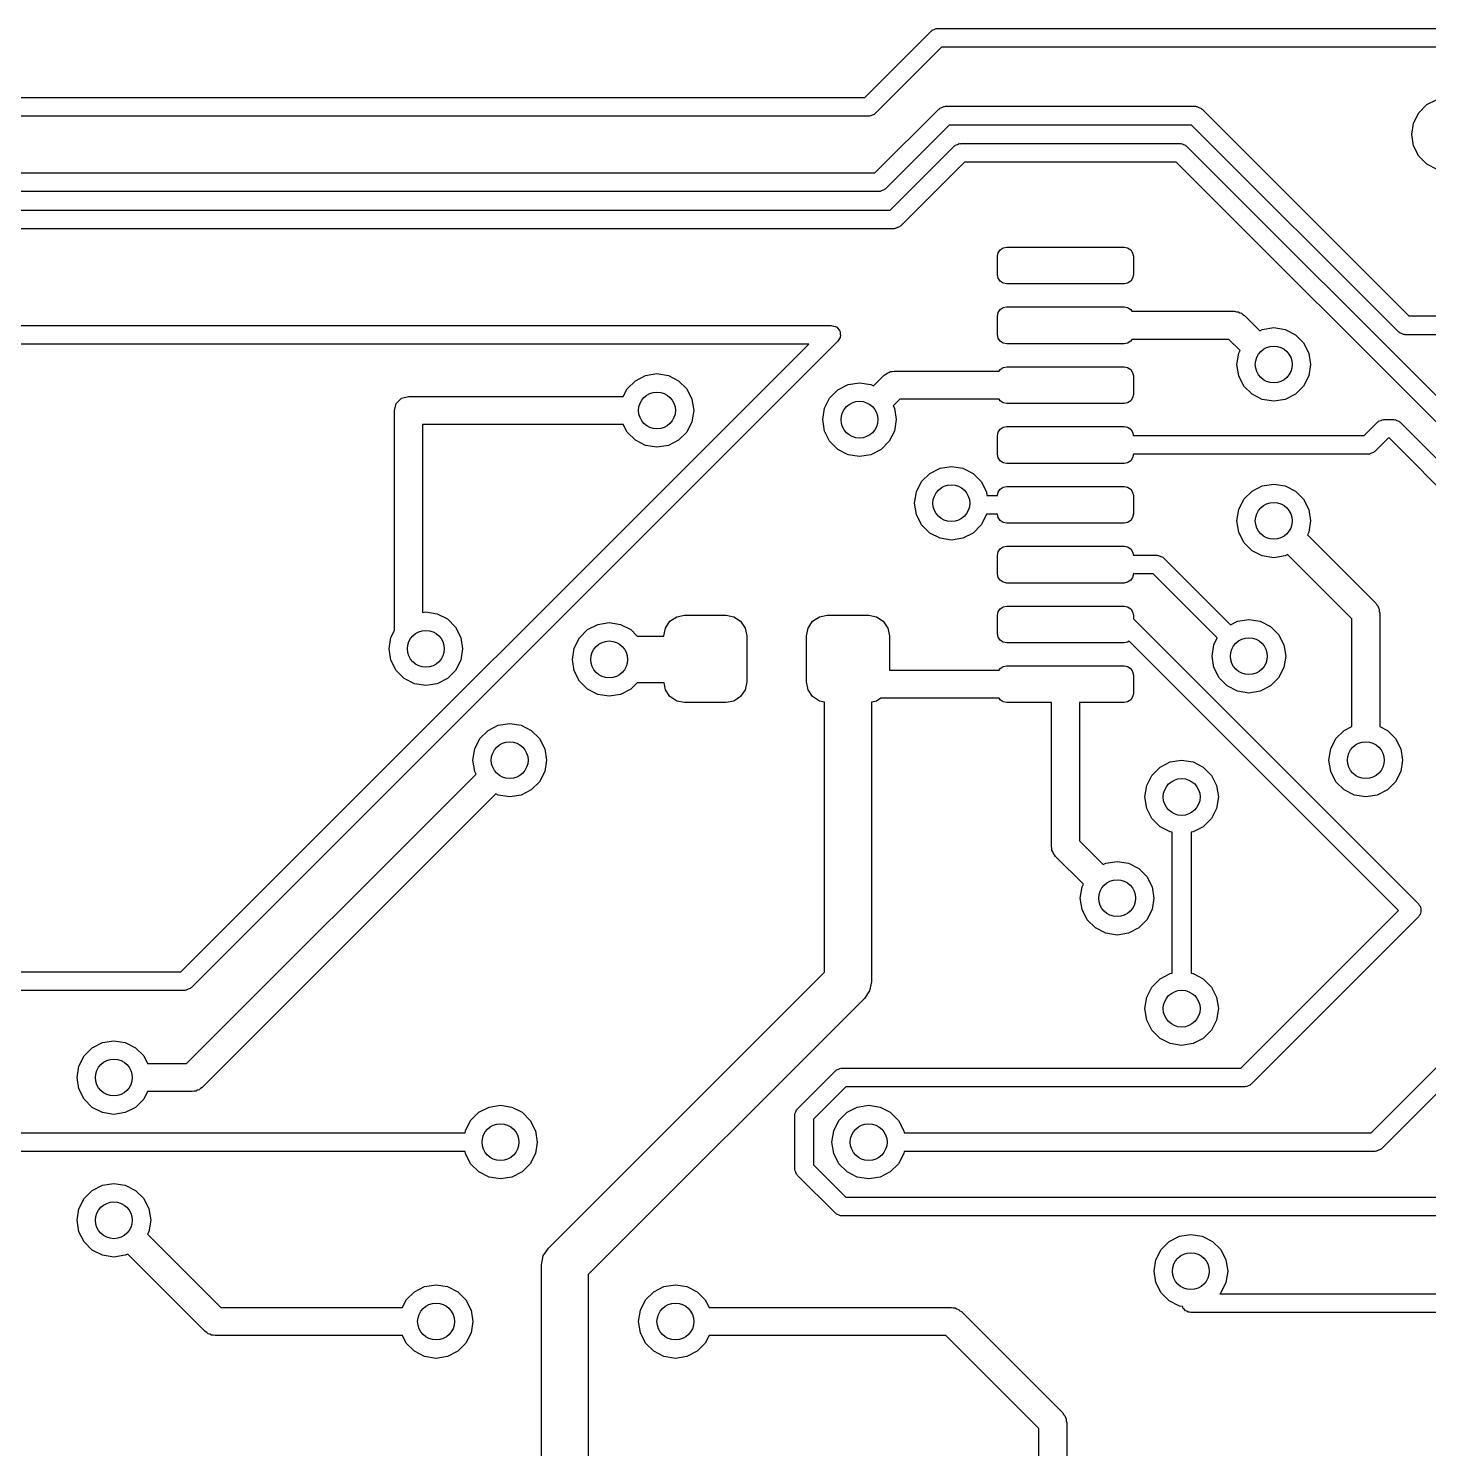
# Model space of a CAD drawing. Extents: x 98.9 to 195.6, y -145.3 to -49.1.
# Drawn here: x 122.87 to 138.08, y -96.08 to -80.65 of the extents above; entities that cross this region are included whole.
import ezdxf

# ---------------------------------------------------------------- set-up
doc = ezdxf.new("R2010")
doc.units = 0
doc.layers.add('BLACK', color=7, linetype='CONTINUOUS')

msp = doc.modelspace()

# ---------------------------------------------------------------- linework, layer by layer
at = {"layer": 'BLACK', "linetype": 'CONTINUOUS'}
for p, q in [((131.958, -81.3984), (132.678, -80.6782)), ((132.678, -80.6782), (132.685, -80.6744)), ((132.685, -80.6744), (132.69, -80.6678)), ((132.69, -80.6678), (132.713, -80.6605)), ((132.713, -80.6605), (132.734, -80.6497)), ((132.734, -80.6497), (132.742, -80.6509)), ((132.742, -80.6509), (132.75, -80.6484)), ((132.75, -80.6484), (140.5, -80.6484)), ((132.792, -80.8516), (132.072, -81.5718)), ((140.458, -80.8516), (132.792, -80.8516)), ((113.042, -81.3984), (131.958, -81.3984)), ((137.976, -81.5649), (138.065, -81.4764)), ((138.065, -81.4764), (138.176, -81.4196)), ((132, -81.6016), (113, -81.6016)), ((132.008, -81.5991), (132, -81.6016)), ((132.016, -81.6003), (132.008, -81.5991)), ((132.037, -81.5895), (132.016, -81.6003)), ((132.06, -81.5822), (132.037, -81.5895)), ((132.065, -81.5756), (132.06, -81.5822)), ((132.072, -81.5718), (132.065, -81.5756)), ((132.068, -82.2186), (132.761, -81.525)), ((132.761, -81.525), (132.768, -81.5212)), ((132.768, -81.5212), (132.773, -81.5146)), ((132.773, -81.5146), (132.796, -81.5073)), ((132.796, -81.5073), (132.817, -81.4965)), ((132.817, -81.4965), (132.825, -81.4977)), ((132.825, -81.4977), (132.833, -81.4952)), ((132.833, -81.4952), (135.549, -81.4952)), ((135.549, -81.4952), (135.557, -81.4977)), ((135.557, -81.4977), (135.565, -81.4965)), ((135.565, -81.4965), (135.586, -81.5073)), ((135.586, -81.5073), (135.609, -81.5146)), ((135.609, -81.5146), (135.614, -81.5212)), ((135.614, -81.5212), (135.621, -81.525)), ((135.621, -81.525), (137.869, -83.7734)), ((137.92, -81.6764), (137.976, -81.5649)), ((132.875, -81.6984), (132.181, -82.392)), ((135.507, -81.6984), (132.875, -81.6984)), ((137.755, -83.9468), (135.507, -81.6984)), ((137.9, -81.8), (137.92, -81.6764)), ((132.235, -82.6218), (132.928, -81.9282)), ((132.928, -81.9282), (132.935, -81.9244)), ((132.935, -81.9244), (132.94, -81.9178)), ((132.94, -81.9178), (132.963, -81.9105)), ((132.963, -81.9105), (132.984, -81.8997)), ((132.984, -81.8997), (132.992, -81.9009)), ((132.992, -81.9009), (133, -81.8984)), ((133, -81.8984), (135.382, -81.8984)), ((135.382, -81.8984), (135.39, -81.9009)), ((135.39, -81.9009), (135.398, -81.8997)), ((135.398, -81.8997), (135.419, -81.9105)), ((135.419, -81.9105), (135.442, -81.9178)), ((135.442, -81.9178), (135.447, -81.9244)), ((135.447, -81.9244), (135.454, -81.9282)), ((135.454, -81.9282), (139.17, -85.644)), ((137.92, -81.9236), (137.9, -81.8)), ((137.976, -82.0351), (137.92, -81.9236)), ((138.065, -82.1236), (137.976, -82.0351)), ((104.85, -82.2186), (132.068, -82.2186)), ((133.042, -82.1016), (132.348, -82.7952)), ((135.34, -82.1016), (133.042, -82.1016)), ((139.125, -85.8866), (135.34, -82.1016)), ((138.176, -82.1804), (138.065, -82.1236)), ((132.169, -82.4024), (132.147, -82.4097)), ((132.174, -82.3958), (132.169, -82.4024)), ((132.181, -82.392), (132.174, -82.3958)), ((132.11, -82.4218), (104.892, -82.4218)), ((132.117, -82.4193), (132.11, -82.4218)), ((132.125, -82.4205), (132.117, -82.4193)), ((132.147, -82.4097), (132.125, -82.4205)), ((105.939, -82.6218), (132.235, -82.6218)), ((132.277, -82.825), (106.185, -82.825)), ((132.284, -82.8225), (132.277, -82.825)), ((132.292, -82.8237), (132.284, -82.8225)), ((132.314, -82.8129), (132.292, -82.8237)), ((132.336, -82.8056), (132.314, -82.8129)), ((132.341, -82.799), (132.336, -82.8056)), ((132.348, -82.7952), (132.341, -82.799)), ((133.462, -83.0326), (133.5, -83.025)), ((133.5, -83.025), (134.775, -83.025)), ((134.775, -83.025), (134.813, -83.0326)), ((133.4, -83.125), (133.408, -83.0867)), ((133.4, -83.325), (133.4, -83.125)), ((133.408, -83.0867), (133.429, -83.0543)), ((133.429, -83.0543), (133.462, -83.0326)), ((134.813, -83.0326), (134.846, -83.0543)), ((134.846, -83.0543), (134.867, -83.0867)), ((134.867, -83.0867), (134.875, -83.125)), ((134.875, -83.125), (134.875, -83.325)), ((133.408, -83.3633), (133.4, -83.325)), ((134.875, -83.325), (134.867, -83.3633)), ((133.429, -83.3957), (133.408, -83.3633)), ((133.462, -83.4174), (133.429, -83.3957)), ((133.5, -83.425), (133.462, -83.4174)), ((134.775, -83.425), (133.5, -83.425)), ((134.813, -83.4174), (134.775, -83.425)), ((134.846, -83.3957), (134.813, -83.4174)), ((134.867, -83.3633), (134.846, -83.3957)), ((133.4, -83.775), (133.408, -83.7367)), ((133.4, -83.975), (133.4, -83.775)), ((133.408, -83.7367), (133.429, -83.7043)), ((133.429, -83.7043), (133.462, -83.6826)), ((133.462, -83.6826), (133.5, -83.675)), ((133.5, -83.675), (134.775, -83.675)), ((134.775, -83.675), (134.813, -83.6826)), ((134.813, -83.6826), (134.846, -83.7043)), ((134.846, -83.7043), (134.858, -83.7226)), ((134.858, -83.7226), (135.975, -83.7226)), ((135.975, -83.7226), (135.994, -83.7278)), ((135.994, -83.7278), (136.014, -83.7278)), ((136.014, -83.7278), (136.032, -83.7378)), ((136.032, -83.7378), (136.051, -83.743)), ((136.051, -83.743), (136.065, -83.7572)), ((136.065, -83.7572), (136.083, -83.7672)), ((136.083, -83.7672), (136.249, -83.9335)), ((137.869, -83.7734), (139.125, -83.7734)), ((104.864, -83.875), (131.594, -83.875)), ((131.594, -83.875), (131.616, -83.8824)), ((131.616, -83.8824), (131.64, -83.8861)), ((131.64, -83.8861), (131.646, -83.8919)), ((131.646, -83.8919), (131.653, -83.8944)), ((131.653, -83.8944), (131.667, -83.9136)), ((131.667, -83.9136), (131.684, -83.9305)), ((131.684, -83.9305), (131.685, -83.9386)), ((131.685, -83.9386), (131.69, -83.9452)), ((131.69, -83.9452), (131.69, -83.969)), ((136.249, -83.9335), (136.276, -83.9196)), ((136.276, -83.9196), (136.4, -83.9)), ((136.4, -83.9), (136.524, -83.9196)), ((136.524, -83.9196), (136.635, -83.9764)), ((137.763, -83.9506), (137.755, -83.9468)), ((137.768, -83.9572), (137.763, -83.9506)), ((131.348, -84.0782), (104.822, -84.0782)), ((124.528, -90.8984), (131.348, -84.0782)), ((131.665, -84.0484), (124.642, -91.0718)), ((131.676, -84.0272), (131.665, -84.0484)), ((131.69, -84.008), (131.676, -84.0272)), ((131.69, -83.969), (131.694, -83.9925)), ((131.694, -83.9925), (131.69, -83.9998)), ((131.69, -83.9998), (131.69, -84.008)), ((133.408, -84.0133), (133.4, -83.975)), ((133.429, -84.0457), (133.408, -84.0133)), ((133.462, -84.0674), (133.429, -84.0457)), ((133.5, -84.075), (133.462, -84.0674)), ((134.775, -84.075), (133.5, -84.075)), ((134.813, -84.0674), (134.775, -84.075)), ((134.846, -84.0457), (134.813, -84.0674)), ((134.858, -84.0274), (134.846, -84.0457)), ((135.912, -84.0274), (134.858, -84.0274)), ((136.034, -84.149), (135.912, -84.0274)), ((136.635, -83.9764), (136.724, -84.0649)), ((136.724, -84.0649), (136.78, -84.1764)), ((137.79, -83.9645), (137.768, -83.9572)), ((137.811, -83.9753), (137.79, -83.9645)), ((137.819, -83.9741), (137.811, -83.9753)), ((137.827, -83.9766), (137.819, -83.9741)), ((139.125, -83.9766), (137.827, -83.9766)), ((136, -84.3), (136.02, -84.1764)), ((136.02, -84.1764), (136.034, -84.149)), ((136.78, -84.1764), (136.8, -84.3)), ((129.576, -84.4196), (129.7, -84.4)), ((129.7, -84.4), (129.824, -84.4196)), ((132.167, -84.4172), (132.185, -84.4072)), ((132.185, -84.4072), (132.199, -84.393)), ((132.199, -84.393), (132.218, -84.3878)), ((132.218, -84.3878), (132.236, -84.3778)), ((132.236, -84.3778), (132.256, -84.3778)), ((132.256, -84.3778), (132.275, -84.3726)), ((132.275, -84.3726), (133.417, -84.3726)), ((133.417, -84.3726), (133.429, -84.3543)), ((133.429, -84.3543), (133.462, -84.3326)), ((133.462, -84.3326), (133.5, -84.325)), ((133.5, -84.325), (134.775, -84.325)), ((134.775, -84.325), (134.813, -84.3326)), ((134.813, -84.3326), (134.846, -84.3543)), ((134.846, -84.3543), (134.867, -84.3867)), ((134.867, -84.3867), (134.875, -84.425)), ((136.02, -84.4236), (136, -84.3)), ((136.8, -84.3), (136.78, -84.4236)), ((129.334, -84.6476), (129.376, -84.5649)), ((129.376, -84.5649), (129.465, -84.4764)), ((129.465, -84.4764), (129.576, -84.4196)), ((129.824, -84.4196), (129.935, -84.4764)), ((129.935, -84.4764), (130.024, -84.5649)), ((130.024, -84.5649), (130.08, -84.6764)), ((131.665, -84.5764), (131.776, -84.5196)), ((131.776, -84.5196), (131.9, -84.5)), ((131.9, -84.5), (132.024, -84.5196)), ((132.024, -84.5196), (132.051, -84.5335)), ((132.051, -84.5335), (132.167, -84.4172)), ((134.875, -84.425), (134.875, -84.625)), ((136.076, -84.5351), (136.02, -84.4236)), ((136.165, -84.6236), (136.076, -84.5351)), ((136.724, -84.5351), (136.635, -84.6236)), ((136.78, -84.4236), (136.724, -84.5351)), ((126.868, -84.7238), (126.924, -84.668)), ((126.924, -84.668), (127, -84.6476)), ((127, -84.6476), (129.334, -84.6476)), ((130.08, -84.6764), (130.1, -84.8)), ((131.52, -84.7764), (131.576, -84.6649)), ((131.576, -84.6649), (131.665, -84.5764)), ((132.338, -84.6774), (132.266, -84.749)), ((133.417, -84.6774), (132.338, -84.6774)), ((133.429, -84.6957), (133.417, -84.6774)), ((133.462, -84.7174), (133.429, -84.6957)), ((133.5, -84.725), (133.462, -84.7174)), ((134.813, -84.7174), (134.775, -84.725)), ((134.846, -84.6957), (134.813, -84.7174)), ((134.867, -84.6633), (134.846, -84.6957)), ((134.875, -84.625), (134.867, -84.6633)), ((136.276, -84.6804), (136.165, -84.6236)), ((136.4, -84.7), (136.276, -84.6804)), ((136.524, -84.6804), (136.4, -84.7)), ((136.635, -84.6236), (136.524, -84.6804)), ((126.848, -84.8), (126.868, -84.7238)), ((126.848, -87.1898), (126.848, -84.8)), ((130.1, -84.8), (130.08, -84.9236)), ((131.5, -84.9), (131.52, -84.7764)), ((132.266, -84.749), (132.28, -84.7764)), ((132.28, -84.7764), (132.3, -84.9)), ((134.775, -84.725), (133.5, -84.725)), ((129.334, -84.9524), (127.152, -84.9524)), ((127.152, -84.9524), (127.152, -86.9952)), ((129.376, -85.0351), (129.334, -84.9524)), ((130.08, -84.9236), (130.024, -85.0351)), ((131.52, -85.0236), (131.5, -84.9)), ((131.576, -85.1351), (131.52, -85.0236)), ((132.28, -85.0236), (132.224, -85.1351)), ((132.3, -84.9), (132.28, -85.0236)), ((133.408, -85.0367), (133.429, -85.0043)), ((133.429, -85.0043), (133.462, -84.9826)), ((133.462, -84.9826), (133.5, -84.975)), ((133.5, -84.975), (134.775, -84.975)), ((134.775, -84.975), (134.813, -84.9826)), ((134.813, -84.9826), (134.846, -85.0043)), ((134.846, -85.0043), (134.867, -85.0367)), ((137.383, -85.0734), (137.528, -84.9282)), ((137.528, -84.9282), (137.535, -84.9244)), ((137.535, -84.9244), (137.54, -84.9178)), ((137.54, -84.9178), (137.563, -84.9105)), ((137.563, -84.9105), (137.584, -84.8997)), ((137.584, -84.8997), (137.592, -84.9009)), ((137.592, -84.9009), (137.6, -84.8984)), ((137.6, -84.8984), (137.7, -84.8984)), ((137.7, -84.8984), (137.708, -84.9009)), ((137.708, -84.9009), (137.716, -84.8997)), ((137.716, -84.8997), (137.737, -84.9105)), ((137.737, -84.9105), (137.76, -84.9178)), ((137.76, -84.9178), (137.765, -84.9244)), ((137.765, -84.9244), (137.772, -84.9282)), ((137.772, -84.9282), (138.572, -85.7282)), ((129.465, -85.1236), (129.376, -85.0351)), ((129.576, -85.1804), (129.465, -85.1236)), ((129.7, -85.2), (129.576, -85.1804)), ((129.824, -85.1804), (129.7, -85.2)), ((129.935, -85.1236), (129.824, -85.1804)), ((130.024, -85.0351), (129.935, -85.1236)), ((131.665, -85.2236), (131.576, -85.1351)), ((132.224, -85.1351), (132.135, -85.2236)), ((133.4, -85.075), (133.408, -85.0367)), ((133.4, -85.275), (133.4, -85.075)), ((134.867, -85.0367), (134.875, -85.0734)), ((134.875, -85.0734), (137.383, -85.0734)), ((137.642, -85.1016), (137.497, -85.2468)), ((137.658, -85.1016), (137.642, -85.1016)), ((138.398, -85.8421), (137.658, -85.1016)), ((131.776, -85.2804), (131.665, -85.2236)), ((131.9, -85.3), (131.776, -85.2804)), ((132.024, -85.2804), (131.9, -85.3)), ((132.135, -85.2236), (132.024, -85.2804)), ((133.408, -85.3133), (133.4, -85.275)), ((133.429, -85.3457), (133.408, -85.3133)), ((134.867, -85.3133), (134.846, -85.3457)), ((134.875, -85.2766), (134.867, -85.3133)), ((137.425, -85.2766), (134.875, -85.2766)), ((137.433, -85.2741), (137.425, -85.2766)), ((137.441, -85.2753), (137.433, -85.2741)), ((137.462, -85.2645), (137.441, -85.2753)), ((137.485, -85.2572), (137.462, -85.2645)), ((137.49, -85.2506), (137.485, -85.2572)), ((137.497, -85.2468), (137.49, -85.2506)), ((132.575, -85.5731), (132.663, -85.4846)), ((132.663, -85.4846), (132.775, -85.4278)), ((132.775, -85.4278), (132.898, -85.4082)), ((132.898, -85.4082), (133.022, -85.4278)), ((133.022, -85.4278), (133.134, -85.4846)), ((133.134, -85.4846), (133.222, -85.5731)), ((133.462, -85.3674), (133.429, -85.3457)), ((133.5, -85.375), (133.462, -85.3674)), ((134.775, -85.375), (133.5, -85.375)), ((134.813, -85.3674), (134.775, -85.375)), ((134.846, -85.3457), (134.813, -85.3674)), ((132.518, -85.6846), (132.575, -85.5731)), ((133.222, -85.5731), (133.279, -85.6846)), ((133.429, -85.6543), (133.462, -85.6326)), ((133.462, -85.6326), (133.5, -85.625)), ((133.5, -85.625), (134.775, -85.625)), ((134.775, -85.625), (134.813, -85.6326)), ((134.813, -85.6326), (134.846, -85.6543)), ((136.165, -85.6764), (136.276, -85.6196)), ((136.276, -85.6196), (136.4, -85.6)), ((136.4, -85.6), (136.524, -85.6196)), ((136.524, -85.6196), (136.635, -85.6764)), ((132.498, -85.8082), (132.518, -85.6846)), ((133.279, -85.6846), (133.285, -85.7234)), ((133.285, -85.7234), (133.4, -85.7234)), ((133.4, -85.7234), (133.408, -85.6867)), ((133.408, -85.6867), (133.429, -85.6543)), ((134.846, -85.6543), (134.867, -85.6867)), ((134.867, -85.6867), (134.875, -85.725)), ((134.875, -85.725), (134.875, -85.925)), ((136.02, -85.8764), (136.076, -85.7649)), ((136.076, -85.7649), (136.165, -85.6764)), ((136.635, -85.6764), (136.724, -85.7649)), ((136.724, -85.7649), (136.78, -85.8764)), ((132.518, -85.9318), (132.498, -85.8082)), ((132.575, -86.0433), (132.518, -85.9318)), ((133.279, -85.9318), (133.222, -86.0433)), ((133.28, -85.9266), (133.279, -85.9318)), ((133.4, -85.9266), (133.28, -85.9266)), ((133.408, -85.9633), (133.4, -85.9266)), ((134.875, -85.925), (134.867, -85.9633)), ((136, -86), (136.02, -85.8764)), ((136.78, -85.8764), (136.8, -86)), ((132.663, -86.1318), (132.575, -86.0433)), ((133.222, -86.0433), (133.134, -86.1318)), ((133.429, -85.9957), (133.408, -85.9633)), ((133.462, -86.0174), (133.429, -85.9957)), ((133.5, -86.025), (133.462, -86.0174)), ((134.775, -86.025), (133.5, -86.025)), ((134.813, -86.0174), (134.775, -86.025)), ((134.846, -85.9957), (134.813, -86.0174)), ((134.867, -85.9633), (134.846, -85.9957)), ((136.02, -86.1236), (136, -86)), ((136.8, -86), (136.78, -86.1236)), ((132.775, -86.1886), (132.663, -86.1318)), ((132.898, -86.2082), (132.775, -86.1886)), ((133.022, -86.1886), (132.898, -86.2082)), ((133.134, -86.1318), (133.022, -86.1886)), ((136.076, -86.2351), (136.02, -86.1236)), ((136.165, -86.3236), (136.076, -86.2351)), ((136.78, -86.1236), (136.766, -86.151)), ((136.766, -86.151), (137.508, -86.8922)), ((133.4, -86.375), (133.408, -86.3367)), ((133.4, -86.575), (133.4, -86.375)), ((133.408, -86.3367), (133.429, -86.3043)), ((133.429, -86.3043), (133.462, -86.2826)), ((133.462, -86.2826), (133.5, -86.275)), ((133.5, -86.275), (134.775, -86.275)), ((134.775, -86.275), (134.813, -86.2826)), ((134.813, -86.2826), (134.846, -86.3043)), ((134.846, -86.3043), (134.867, -86.3367)), ((134.867, -86.3367), (134.875, -86.3734)), ((134.875, -86.3734), (135.134, -86.3734)), ((135.134, -86.3734), (135.142, -86.3759)), ((135.142, -86.3759), (135.15, -86.3747)), ((135.15, -86.3747), (135.172, -86.3855)), ((135.172, -86.3855), (135.194, -86.3928)), ((135.194, -86.3928), (135.199, -86.3994)), ((135.199, -86.3994), (135.206, -86.4032)), ((135.206, -86.4032), (135.931, -87.128)), ((136.276, -86.3804), (136.165, -86.3236)), ((136.4, -86.4), (136.276, -86.3804)), ((136.524, -86.3804), (136.4, -86.4)), ((136.551, -86.3665), (136.524, -86.3804)), ((137.248, -87.0631), (136.551, -86.3665)), ((133.408, -86.6133), (133.4, -86.575)), ((133.429, -86.6457), (133.408, -86.6133)), ((133.462, -86.6674), (133.429, -86.6457)), ((133.5, -86.675), (133.462, -86.6674)), ((134.775, -86.675), (133.5, -86.675)), ((134.813, -86.6674), (134.775, -86.675)), ((134.846, -86.6457), (134.813, -86.6674)), ((134.867, -86.6133), (134.846, -86.6457)), ((134.875, -86.5766), (134.867, -86.6133)), ((135.092, -86.5766), (134.875, -86.5766)), ((135.787, -87.2717), (135.092, -86.5766)), ((127.152, -86.9952), (127.189, -86.9894)), ((127.189, -86.9894), (127.313, -87.0089)), ((127.313, -87.0089), (127.424, -87.0657)), ((129.914, -87.0421), (130, -87.025)), ((130, -87.025), (130.45, -87.025)), ((130.45, -87.025), (130.536, -87.0421)), ((131.464, -87.0421), (131.55, -87.025)), ((131.55, -87.025), (132, -87.025)), ((132, -87.025), (132.086, -87.0421)), ((133.4, -87.025), (133.408, -86.9867)), ((133.4, -87.225), (133.4, -87.025)), ((133.408, -86.9867), (133.429, -86.9543)), ((133.429, -86.9543), (133.462, -86.9326)), ((133.462, -86.9326), (133.5, -86.925)), ((133.5, -86.925), (134.775, -86.925)), ((134.775, -86.925), (134.813, -86.9326)), ((134.813, -86.9326), (134.846, -86.9543)), ((134.846, -86.9543), (134.867, -86.9867)), ((134.867, -86.9867), (134.875, -87.025)), ((134.875, -87.025), (134.875, -87.0634)), ((137.508, -86.8922), (137.518, -86.9096)), ((137.518, -86.9096), (137.532, -86.9238)), ((137.532, -86.9238), (137.537, -86.9432)), ((137.537, -86.9432), (137.547, -86.9606)), ((137.547, -86.9606), (137.547, -86.9806)), ((137.547, -86.9806), (137.552, -87)), ((137.552, -87), (137.552, -88.2342)), ((126.809, -87.2657), (126.848, -87.1898)), ((127.424, -87.0657), (127.513, -87.1542)), ((127.513, -87.1542), (127.57, -87.2657)), ((128.858, -87.27), (128.946, -87.1815)), ((128.946, -87.1815), (129.058, -87.1247)), ((129.058, -87.1247), (129.181, -87.1051)), ((129.181, -87.1051), (129.305, -87.1247)), ((129.305, -87.1247), (129.416, -87.1815)), ((129.416, -87.1815), (129.486, -87.2511)), ((129.775, -87.25), (129.792, -87.1639)), ((129.792, -87.1639), (129.841, -87.0909)), ((129.841, -87.0909), (129.914, -87.0421)), ((130.536, -87.0421), (130.609, -87.0909)), ((130.609, -87.0909), (130.658, -87.1639)), ((130.658, -87.1639), (130.675, -87.25)), ((131.325, -87.25), (131.342, -87.1639)), ((131.342, -87.1639), (131.391, -87.0909)), ((131.391, -87.0909), (131.464, -87.0421)), ((132.086, -87.0421), (132.159, -87.0909)), ((132.159, -87.0909), (132.208, -87.1639)), ((132.208, -87.1639), (132.225, -87.25)), ((134.875, -87.0634), (137.972, -90.1602)), ((135.931, -87.128), (136.006, -87.0898)), ((136.006, -87.0898), (136.13, -87.0703)), ((136.13, -87.0703), (136.253, -87.0898)), ((136.253, -87.0898), (136.365, -87.1467)), ((136.365, -87.1467), (136.453, -87.2352)), ((137.248, -88.2342), (137.248, -87.0631)), ((126.789, -87.3894), (126.809, -87.2657)), ((127.57, -87.2657), (127.589, -87.3894)), ((128.801, -87.3815), (128.858, -87.27)), ((129.486, -87.2511), (129.775, -87.2511)), ((129.775, -87.2511), (129.775, -87.25)), ((130.675, -87.25), (130.675, -87.75)), ((131.325, -87.75), (131.325, -87.25)), ((132.225, -87.25), (132.225, -87.6226)), ((133.408, -87.2633), (133.4, -87.225)), ((133.429, -87.2957), (133.408, -87.2633)), ((133.462, -87.3174), (133.429, -87.2957)), ((133.5, -87.325), (133.462, -87.3174)), ((134.775, -87.325), (133.5, -87.325)), ((134.813, -87.3174), (134.775, -87.325)), ((134.83, -87.306), (134.813, -87.3174)), ((137.756, -90.2321), (134.83, -87.306)), ((135.73, -87.4703), (135.749, -87.3467)), ((135.749, -87.3467), (135.787, -87.2717)), ((136.453, -87.2352), (136.51, -87.3467)), ((136.51, -87.3467), (136.53, -87.4703)), ((143.072, -87.3218), (137.572, -92.8218)), ((126.809, -87.513), (126.789, -87.3894)), ((127.589, -87.3894), (127.57, -87.513)), ((128.781, -87.5051), (128.801, -87.3815)), ((135.749, -87.5939), (135.73, -87.4703)), ((136.53, -87.4703), (136.51, -87.5939)), ((137.458, -92.6484), (142.755, -87.3516)), ((126.866, -87.6245), (126.809, -87.513)), ((126.954, -87.713), (126.866, -87.6245)), ((127.513, -87.6245), (127.424, -87.713)), ((127.57, -87.513), (127.513, -87.6245)), ((128.801, -87.6287), (128.781, -87.5051)), ((128.858, -87.7402), (128.801, -87.6287)), ((132.225, -87.6226), (133.417, -87.6226)), ((133.417, -87.6226), (133.429, -87.6043)), ((133.429, -87.6043), (133.462, -87.5826)), ((133.462, -87.5826), (133.5, -87.575)), ((133.5, -87.575), (134.775, -87.575)), ((134.775, -87.575), (134.813, -87.5826)), ((134.813, -87.5826), (134.846, -87.6043)), ((134.846, -87.6043), (134.867, -87.6367)), ((134.867, -87.6367), (134.875, -87.675)), ((135.806, -87.7054), (135.749, -87.5939)), ((136.51, -87.5939), (136.453, -87.7054)), ((127.066, -87.7698), (126.954, -87.713)), ((127.189, -87.7894), (127.066, -87.7698)), ((127.313, -87.7698), (127.189, -87.7894)), ((127.424, -87.713), (127.313, -87.7698)), ((128.946, -87.8287), (128.858, -87.7402)), ((129.486, -87.7591), (129.416, -87.8287)), ((129.777, -87.7591), (129.486, -87.7591)), ((129.792, -87.8361), (129.777, -87.7591)), ((130.675, -87.75), (130.658, -87.8361)), ((131.342, -87.8361), (131.325, -87.75)), ((134.875, -87.675), (134.875, -87.875)), ((135.895, -87.7939), (135.806, -87.7054)), ((136.006, -87.8507), (135.895, -87.7939)), ((136.365, -87.7939), (136.253, -87.8507)), ((136.453, -87.7054), (136.365, -87.7939)), ((129.058, -87.8855), (128.946, -87.8287)), ((129.181, -87.9051), (129.058, -87.8855)), ((129.305, -87.8855), (129.181, -87.9051)), ((129.416, -87.8287), (129.305, -87.8855)), ((129.841, -87.9091), (129.792, -87.8361)), ((129.914, -87.9579), (129.841, -87.9091)), ((130, -87.975), (129.914, -87.9579)), ((130.536, -87.9579), (130.45, -87.975)), ((130.609, -87.9091), (130.536, -87.9579)), ((130.658, -87.8361), (130.609, -87.9091)), ((131.391, -87.9091), (131.342, -87.8361)), ((131.464, -87.9579), (131.391, -87.9091)), ((131.521, -87.9692), (131.464, -87.9579)), ((132.086, -87.9579), (132.029, -87.9692)), ((132.132, -87.9274), (132.086, -87.9579)), ((133.417, -87.9274), (132.132, -87.9274)), ((133.429, -87.9457), (133.417, -87.9274)), ((133.462, -87.9674), (133.429, -87.9457)), ((134.846, -87.9457), (134.813, -87.9674)), ((134.867, -87.9133), (134.846, -87.9457)), ((134.875, -87.875), (134.867, -87.9133)), ((136.13, -87.8703), (136.006, -87.8507)), ((136.253, -87.8507), (136.13, -87.8703)), ((130.45, -87.975), (130, -87.975)), ((131.521, -90.9033), (131.521, -87.9692)), ((132.029, -87.9692), (132.029, -91.0085)), ((133.5, -87.975), (133.462, -87.9674)), ((133.985, -87.975), (133.5, -87.975)), ((133.985, -89.5386), (133.985, -87.975)), ((134.775, -87.975), (134.29, -87.975)), ((134.29, -87.975), (134.29, -89.4755)), ((134.813, -87.9674), (134.775, -87.975)), ((127.865, -88.2764), (127.976, -88.2196)), ((127.976, -88.2196), (128.1, -88.2)), ((128.1, -88.2), (128.224, -88.2196)), ((128.224, -88.2196), (128.335, -88.2764)), ((137.165, -88.2764), (137.248, -88.2342)), ((137.552, -88.2342), (137.635, -88.2764)), ((127.72, -88.4764), (127.776, -88.3649)), ((127.776, -88.3649), (127.865, -88.2764)), ((128.335, -88.2764), (128.424, -88.3649)), ((128.424, -88.3649), (128.48, -88.4764)), ((137.02, -88.4764), (137.076, -88.3649)), ((137.076, -88.3649), (137.165, -88.2764)), ((137.635, -88.2764), (137.724, -88.3649)), ((137.724, -88.3649), (137.78, -88.4764)), ((127.7, -88.6), (127.72, -88.4764)), ((128.48, -88.4764), (128.5, -88.6)), ((137, -88.6), (137.02, -88.4764)), ((137.78, -88.4764), (137.8, -88.6)), ((127.72, -88.7236), (127.7, -88.6)), ((127.734, -88.751), (127.72, -88.7236)), ((128.48, -88.7236), (128.424, -88.8351)), ((128.5, -88.6), (128.48, -88.7236)), ((135.076, -88.7649), (135.165, -88.6764)), ((135.165, -88.6764), (135.276, -88.6196)), ((135.276, -88.6196), (135.4, -88.6)), ((135.4, -88.6), (135.524, -88.6196)), ((135.524, -88.6196), (135.635, -88.6764)), ((135.635, -88.6764), (135.724, -88.7649)), ((137.02, -88.7236), (137, -88.6)), ((137.076, -88.8351), (137.02, -88.7236)), ((137.78, -88.7236), (137.724, -88.8351)), ((137.8, -88.6), (137.78, -88.7236)), ((124.588, -91.8965), (127.734, -88.751)), ((128.424, -88.8351), (128.335, -88.9236)), ((135, -89), (135.02, -88.8764)), ((135.02, -88.8764), (135.076, -88.7649)), ((135.724, -88.7649), (135.78, -88.8764)), ((135.78, -88.8764), (135.8, -89)), ((137.165, -88.9236), (137.076, -88.8351)), ((137.724, -88.8351), (137.635, -88.9236)), ((127.949, -88.9665), (124.759, -92.1567)), ((127.976, -88.9804), (127.949, -88.9665)), ((128.1, -89), (127.976, -88.9804)), ((128.224, -88.9804), (128.1, -89)), ((128.335, -88.9236), (128.224, -88.9804)), ((135.02, -89.1236), (135, -89)), ((135.8, -89), (135.78, -89.1236)), ((137.276, -88.9804), (137.165, -88.9236)), ((137.4, -89), (137.276, -88.9804)), ((137.524, -88.9804), (137.4, -89)), ((137.635, -88.9236), (137.524, -88.9804)), ((135.076, -89.2351), (135.02, -89.1236)), ((135.78, -89.1236), (135.724, -89.2351)), ((135.165, -89.3236), (135.076, -89.2351)), ((135.276, -89.3804), (135.165, -89.3236)), ((135.635, -89.3236), (135.524, -89.3804)), ((135.724, -89.2351), (135.635, -89.3236)), ((134.29, -89.4755), (134.548, -89.7335)), ((135.298, -89.3839), (135.276, -89.3804)), ((135.298, -90.9161), (135.298, -89.3839)), ((135.524, -89.3804), (135.502, -89.3839)), ((135.502, -89.3839), (135.502, -90.9161)), ((133.99, -89.558), (133.985, -89.5386)), ((133.99, -89.578), (133.99, -89.558)), ((134, -89.5954), (133.99, -89.578)), ((134.006, -89.6148), (134, -89.5954)), ((134.02, -89.629), (134.006, -89.6148)), ((134.03, -89.6464), (134.02, -89.629)), ((134.332, -89.949), (134.03, -89.6464)), ((134.548, -89.7335), (134.575, -89.7196)), ((134.575, -89.7196), (134.699, -89.7)), ((134.699, -89.7), (134.823, -89.7196)), ((134.823, -89.7196), (134.934, -89.7764)), ((134.934, -89.7764), (135.023, -89.8649)), ((134.318, -89.9764), (134.332, -89.949)), ((135.023, -89.8649), (135.079, -89.9764)), ((134.299, -90.1), (134.318, -89.9764)), ((134.318, -90.2236), (134.299, -90.1)), ((135.079, -89.9764), (135.099, -90.1)), ((135.099, -90.1), (135.079, -90.2236)), ((134.375, -90.3351), (134.318, -90.2236)), ((135.079, -90.2236), (135.023, -90.3351)), ((136.042, -91.9468), (137.756, -90.2321)), ((137.972, -90.1602), (137.979, -90.1745)), ((137.979, -90.1745), (137.991, -90.1859)), ((137.991, -90.2782), (137.979, -90.2896)), ((137.991, -90.1859), (137.993, -90.2018)), ((137.993, -90.2623), (137.991, -90.2782)), ((137.993, -90.2018), (138, -90.2162)), ((138, -90.2479), (137.993, -90.2623)), ((138, -90.2162), (137.998, -90.2321)), ((137.998, -90.2321), (138, -90.2479)), ((134.464, -90.4236), (134.375, -90.3351)), ((134.575, -90.4804), (134.464, -90.4236)), ((134.934, -90.4236), (134.823, -90.4804)), ((135.023, -90.3351), (134.934, -90.4236)), ((137.972, -90.3039), (136.155, -92.1202)), ((137.979, -90.2896), (137.972, -90.3039)), ((134.699, -90.5), (134.575, -90.4804)), ((134.823, -90.4804), (134.699, -90.5)), ((101.852, -90.8984), (124.528, -90.8984)), ((128.52, -93.9039), (131.521, -90.9033)), ((132.029, -91.0085), (132.01, -91.1057)), ((135.076, -91.0649), (135.165, -90.9764)), ((135.165, -90.9764), (135.276, -90.9196)), ((135.276, -90.9196), (135.298, -90.9161)), ((135.502, -90.9161), (135.524, -90.9196)), ((135.524, -90.9196), (135.635, -90.9764)), ((135.635, -90.9764), (135.724, -91.0649)), ((124.57, -91.1016), (101.75, -91.1016)), ((124.578, -91.0991), (124.57, -91.1016)), ((124.586, -91.1003), (124.578, -91.0991)), ((124.607, -91.0895), (124.586, -91.1003)), ((124.63, -91.0822), (124.607, -91.0895)), ((124.635, -91.0756), (124.63, -91.0822)), ((124.642, -91.0718), (124.635, -91.0756)), ((131.955, -91.1881), (128.954, -94.1887)), ((132.01, -91.1057), (131.955, -91.1881)), ((135, -91.3), (135.02, -91.1764)), ((135.02, -91.1764), (135.076, -91.0649)), ((135.724, -91.0649), (135.78, -91.1764)), ((135.78, -91.1764), (135.8, -91.3)), ((135.02, -91.4236), (135, -91.3)), ((135.8, -91.3), (135.78, -91.4236)), ((135.076, -91.5351), (135.02, -91.4236)), ((135.78, -91.4236), (135.724, -91.5351)), ((123.676, -91.6685), (123.8, -91.6489)), ((123.8, -91.6489), (123.924, -91.6685)), ((135.165, -91.6236), (135.076, -91.5351)), ((135.276, -91.6804), (135.165, -91.6236)), ((135.635, -91.6236), (135.524, -91.6804)), ((135.724, -91.5351), (135.635, -91.6236)), ((123.42, -91.9253), (123.476, -91.8138)), ((123.476, -91.8138), (123.565, -91.7253)), ((123.565, -91.7253), (123.676, -91.6685)), ((123.924, -91.6685), (124.035, -91.7253)), ((124.035, -91.7253), (124.124, -91.8138)), ((124.124, -91.8138), (124.166, -91.8965)), ((135.4, -91.7), (135.276, -91.6804)), ((135.524, -91.6804), (135.4, -91.7)), ((123.4, -92.0489), (123.42, -91.9253)), ((124.166, -91.8965), (124.588, -91.8965)), ((131.227, -92.3875), (131.638, -91.9766)), ((131.638, -91.9766), (131.645, -91.9728)), ((131.645, -91.9728), (131.65, -91.9662)), ((131.65, -91.9662), (131.672, -91.9589)), ((131.672, -91.9589), (131.693, -91.9481)), ((131.693, -91.9481), (131.702, -91.9493)), ((131.702, -91.9493), (131.709, -91.9468)), ((131.709, -91.9468), (136.042, -91.9468)), ((123.42, -92.1725), (123.4, -92.0489)), ((136.143, -92.1306), (136.121, -92.1379)), ((136.148, -92.124), (136.143, -92.1306)), ((136.155, -92.1202), (136.148, -92.124)), ((123.476, -92.284), (123.42, -92.1725)), ((123.565, -92.3725), (123.476, -92.284)), ((124.124, -92.284), (124.035, -92.3725)), ((124.166, -92.2013), (124.124, -92.284)), ((124.651, -92.2013), (124.166, -92.2013)), ((124.67, -92.1961), (124.651, -92.2013)), ((124.691, -92.1961), (124.67, -92.1961)), ((124.708, -92.1861), (124.691, -92.1961)), ((124.727, -92.1809), (124.708, -92.1861)), ((124.741, -92.1667), (124.727, -92.1809)), ((124.759, -92.1567), (124.741, -92.1667)), ((131.751, -92.15), (131.4, -92.5015)), ((136.084, -92.15), (131.751, -92.15)), ((136.091, -92.1475), (136.084, -92.15)), ((136.1, -92.1487), (136.091, -92.1475)), ((136.121, -92.1379), (136.1, -92.1487)), ((123.676, -92.4293), (123.565, -92.3725)), ((123.8, -92.4489), (123.676, -92.4293)), ((123.924, -92.4293), (123.8, -92.4489)), ((124.035, -92.3725), (123.924, -92.4293)), ((127.676, -92.5149), (127.765, -92.4264)), ((127.765, -92.4264), (127.876, -92.3696)), ((127.876, -92.3696), (128, -92.35)), ((128, -92.35), (128.124, -92.3696)), ((128.124, -92.3696), (128.235, -92.4264)), ((128.235, -92.4264), (128.324, -92.5149)), ((131.198, -92.4435), (131.209, -92.4223)), ((131.209, -92.4223), (131.216, -92.3997)), ((131.216, -92.3997), (131.223, -92.3948)), ((131.223, -92.3948), (131.227, -92.3875)), ((131.676, -92.5149), (131.765, -92.4264)), ((131.765, -92.4264), (131.876, -92.3696)), ((131.876, -92.3696), (132, -92.35)), ((132, -92.35), (132.124, -92.3696)), ((132.124, -92.3696), (132.235, -92.4264)), ((132.235, -92.4264), (132.324, -92.5149)), ((127.62, -92.6264), (127.676, -92.5149)), ((128.324, -92.5149), (128.38, -92.6264)), ((131.197, -92.4594), (131.199, -92.4516)), ((131.197, -93.0406), (131.197, -92.4594)), ((131.199, -92.4516), (131.198, -92.4435)), ((131.4, -92.5015), (131.4, -92.9985)), ((131.62, -92.6264), (131.676, -92.5149)), ((132.324, -92.5149), (132.38, -92.6264)), ((102.525, -92.6484), (127.616, -92.6484)), ((127.616, -92.6484), (127.62, -92.6264)), ((128.38, -92.6264), (128.4, -92.75)), ((131.6, -92.75), (131.62, -92.6264)), ((132.38, -92.6264), (132.384, -92.6484)), ((132.384, -92.6484), (137.458, -92.6484)), ((127.616, -92.8516), (102.514, -92.8516)), ((127.62, -92.8736), (127.616, -92.8516)), ((127.676, -92.9851), (127.62, -92.8736)), ((128.38, -92.8736), (128.324, -92.9851)), ((128.4, -92.75), (128.38, -92.8736)), ((131.62, -92.8736), (131.6, -92.75)), ((131.676, -92.9851), (131.62, -92.8736)), ((132.38, -92.8736), (132.324, -92.9851)), ((132.384, -92.8516), (132.38, -92.8736)), ((137.5, -92.8516), (132.384, -92.8516)), ((137.508, -92.8491), (137.5, -92.8516)), ((137.516, -92.8503), (137.508, -92.8491)), ((137.537, -92.8395), (137.516, -92.8503)), ((137.56, -92.8322), (137.537, -92.8395)), ((137.565, -92.8256), (137.56, -92.8322)), ((137.572, -92.8218), (137.565, -92.8256)), ((127.765, -93.0736), (127.676, -92.9851)), ((128.324, -92.9851), (128.235, -93.0736)), ((131.199, -93.0484), (131.197, -93.0406)), ((131.198, -93.0565), (131.199, -93.0484)), ((131.209, -93.0777), (131.198, -93.0565)), ((131.4, -92.9985), (131.751, -93.35)), ((131.765, -93.0736), (131.676, -92.9851)), ((132.324, -92.9851), (132.235, -93.0736)), ((123.676, -93.2196), (123.8, -93.2)), ((123.8, -93.2), (123.924, -93.2196)), ((127.876, -93.1304), (127.765, -93.0736)), ((128, -93.15), (127.876, -93.1304)), ((128.124, -93.1304), (128, -93.15)), ((128.235, -93.0736), (128.124, -93.1304)), ((131.216, -93.1003), (131.209, -93.0777)), ((131.223, -93.1051), (131.216, -93.1003)), ((131.227, -93.1125), (131.223, -93.1051)), ((131.638, -93.5234), (131.227, -93.1125)), ((131.876, -93.1304), (131.765, -93.0736)), ((132, -93.15), (131.876, -93.1304)), ((132.124, -93.1304), (132, -93.15)), ((132.235, -93.0736), (132.124, -93.1304)), ((123.42, -93.4764), (123.476, -93.3649)), ((123.476, -93.3649), (123.565, -93.2764)), ((123.565, -93.2764), (123.676, -93.2196)), ((123.924, -93.2196), (124.035, -93.2764)), ((124.035, -93.2764), (124.124, -93.3649)), ((124.124, -93.3649), (124.18, -93.4764)), ((131.751, -93.35), (146.006, -93.35)), ((123.4, -93.6), (123.42, -93.4764)), ((124.18, -93.4764), (124.2, -93.6)), ((123.42, -93.7236), (123.4, -93.6)), ((124.2, -93.6), (124.18, -93.7236)), ((131.645, -93.5272), (131.638, -93.5234)), ((131.65, -93.5338), (131.645, -93.5272)), ((131.672, -93.5411), (131.65, -93.5338)), ((131.693, -93.5519), (131.672, -93.5411)), ((131.702, -93.5507), (131.693, -93.5519)), ((131.709, -93.5532), (131.702, -93.5507)), ((146.048, -93.5532), (131.709, -93.5532)), ((123.476, -93.8351), (123.42, -93.7236)), ((124.18, -93.7236), (124.166, -93.751)), ((124.166, -93.751), (124.963, -94.5476)), ((135.265, -93.8291), (135.376, -93.7723)), ((135.376, -93.7723), (135.5, -93.7527)), ((135.5, -93.7527), (135.624, -93.7723)), ((135.624, -93.7723), (135.735, -93.8291)), ((123.565, -93.9236), (123.476, -93.8351)), ((123.676, -93.9804), (123.565, -93.9236)), ((123.8, -94), (123.676, -93.9804)), ((123.924, -93.9804), (123.8, -94)), ((123.951, -93.9665), (123.924, -93.9804)), ((124.792, -94.8078), (123.951, -93.9665)), ((128.465, -93.9863), (128.52, -93.9039)), ((128.52, -93.9039), (128.52, -93.9039)), ((135.12, -94.0291), (135.176, -93.9176)), ((135.176, -93.9176), (135.265, -93.8291)), ((135.735, -93.8291), (135.824, -93.9176)), ((135.824, -93.9176), (135.88, -94.0291)), ((128.446, -94.0835), (128.465, -93.9863)), ((128.446, -107.246), (128.446, -94.0835)), ((135.1, -94.1527), (135.12, -94.0291)), ((135.88, -94.0291), (135.9, -94.1527)), ((128.954, -94.1887), (128.954, -107.395)), ((135.12, -94.2763), (135.1, -94.1527)), ((135.176, -94.3878), (135.12, -94.2763)), ((135.88, -94.2763), (135.824, -94.3878)), ((135.9, -94.1527), (135.88, -94.2763)), ((126.976, -94.4649), (127.065, -94.3764)), ((127.065, -94.3764), (127.176, -94.3196)), ((127.176, -94.3196), (127.3, -94.3)), ((127.3, -94.3), (127.424, -94.3196)), ((127.424, -94.3196), (127.535, -94.3764)), ((127.535, -94.3764), (127.624, -94.4649)), ((129.576, -94.4649), (129.665, -94.3764)), ((129.665, -94.3764), (129.776, -94.3196)), ((129.776, -94.3196), (129.9, -94.3)), ((129.9, -94.3), (130.024, -94.3196)), ((130.024, -94.3196), (130.135, -94.3764)), ((130.135, -94.3764), (130.224, -94.4649)), ((135.265, -94.4763), (135.176, -94.3878)), ((135.824, -94.3878), (135.813, -94.3984)), ((135.813, -94.3984), (147.9, -94.3984)), ((124.963, -94.5476), (126.934, -94.5476)), ((126.934, -94.5476), (126.976, -94.4649)), ((127.624, -94.4649), (127.68, -94.5764)), ((127.68, -94.5764), (127.7, -94.7)), ((129.5, -94.7), (129.52, -94.5764)), ((129.52, -94.5764), (129.576, -94.4649)), ((130.224, -94.4649), (130.266, -94.5476)), ((130.266, -94.5476), (132.9, -94.5476)), ((132.9, -94.5476), (132.919, -94.5528)), ((132.919, -94.5528), (132.939, -94.5528)), ((132.939, -94.5528), (132.957, -94.5628)), ((132.957, -94.5628), (132.976, -94.568)), ((132.976, -94.568), (132.99, -94.5822)), ((132.99, -94.5822), (133.008, -94.5922)), ((133.008, -94.5922), (134.108, -95.6922)), ((135.376, -94.5331), (135.265, -94.4763)), ((135.408, -94.5382), (135.376, -94.5331)), ((135.413, -94.5444), (135.408, -94.5382)), ((135.418, -94.5597), (135.413, -94.5444)), ((135.431, -94.5692), (135.418, -94.5597)), ((135.44, -94.5822), (135.431, -94.5692)), ((135.456, -94.5872), (135.44, -94.5822)), ((135.469, -94.5966), (135.456, -94.5872)), ((135.485, -94.5966), (135.469, -94.5966)), ((135.5, -94.6016), (135.485, -94.5966)), ((127.7, -94.7), (127.68, -94.8236)), ((129.52, -94.8236), (129.5, -94.7)), ((147.9, -94.6016), (135.5, -94.6016)), ((124.81, -94.8178), (124.792, -94.8078)), ((124.824, -94.832), (124.81, -94.8178)), ((124.843, -94.8372), (124.824, -94.832)), ((124.861, -94.8472), (124.843, -94.8372)), ((124.881, -94.8472), (124.861, -94.8472)), ((124.9, -94.8524), (124.881, -94.8472)), ((126.934, -94.8524), (124.9, -94.8524)), ((126.976, -94.9351), (126.934, -94.8524)), ((127.68, -94.8236), (127.624, -94.9351)), ((129.576, -94.9351), (129.52, -94.8236)), ((130.266, -94.8524), (130.224, -94.9351)), ((132.837, -94.8524), (130.266, -94.8524)), ((133.848, -95.8631), (132.837, -94.8524)), ((127.065, -95.0236), (126.976, -94.9351)), ((127.176, -95.0804), (127.065, -95.0236)), ((127.535, -95.0236), (127.424, -95.0804)), ((127.624, -94.9351), (127.535, -95.0236)), ((129.665, -95.0236), (129.576, -94.9351)), ((129.776, -95.0804), (129.665, -95.0236)), ((130.135, -95.0236), (130.024, -95.0804)), ((130.224, -94.9351), (130.135, -95.0236)), ((127.3, -95.1), (127.176, -95.0804)), ((127.424, -95.0804), (127.3, -95.1)), ((129.9, -95.1), (129.776, -95.0804)), ((130.024, -95.0804), (129.9, -95.1)), ((134.108, -95.6922), (134.118, -95.7096)), ((134.118, -95.7096), (134.132, -95.7238)), ((134.132, -95.7238), (134.137, -95.7432)), ((134.137, -95.7432), (134.147, -95.7606)), ((134.147, -95.7606), (134.147, -95.7806)), ((134.147, -95.7806), (134.152, -95.8)), ((134.152, -95.8), (134.152, -111.825)), ((133.848, -111.825), (133.848, -95.8631))]:
    msp.add_line(p, q, dxfattribs=at)
at = {"layer": 'BLACK'}
for centre in [(136.4, -84.3), (129.7, -84.8), (131.9, -84.9), (132.898, -85.8082), (136.4, -86), (127.189, -87.3894), (129.181, -87.5051), (136.13, -87.4703), (128.1, -88.6), (137.4, -88.6), (135.4, -89), (134.699, -90.1), (135.4, -91.3), (123.8, -92.0489), (128, -92.75), (132, -92.75), (123.8, -93.6), (135.5, -94.1527), (127.3, -94.7), (129.9, -94.7)]:
    msp.add_circle(centre, 0.2, dxfattribs=at)

doc.saveas('drawing.dxf')
